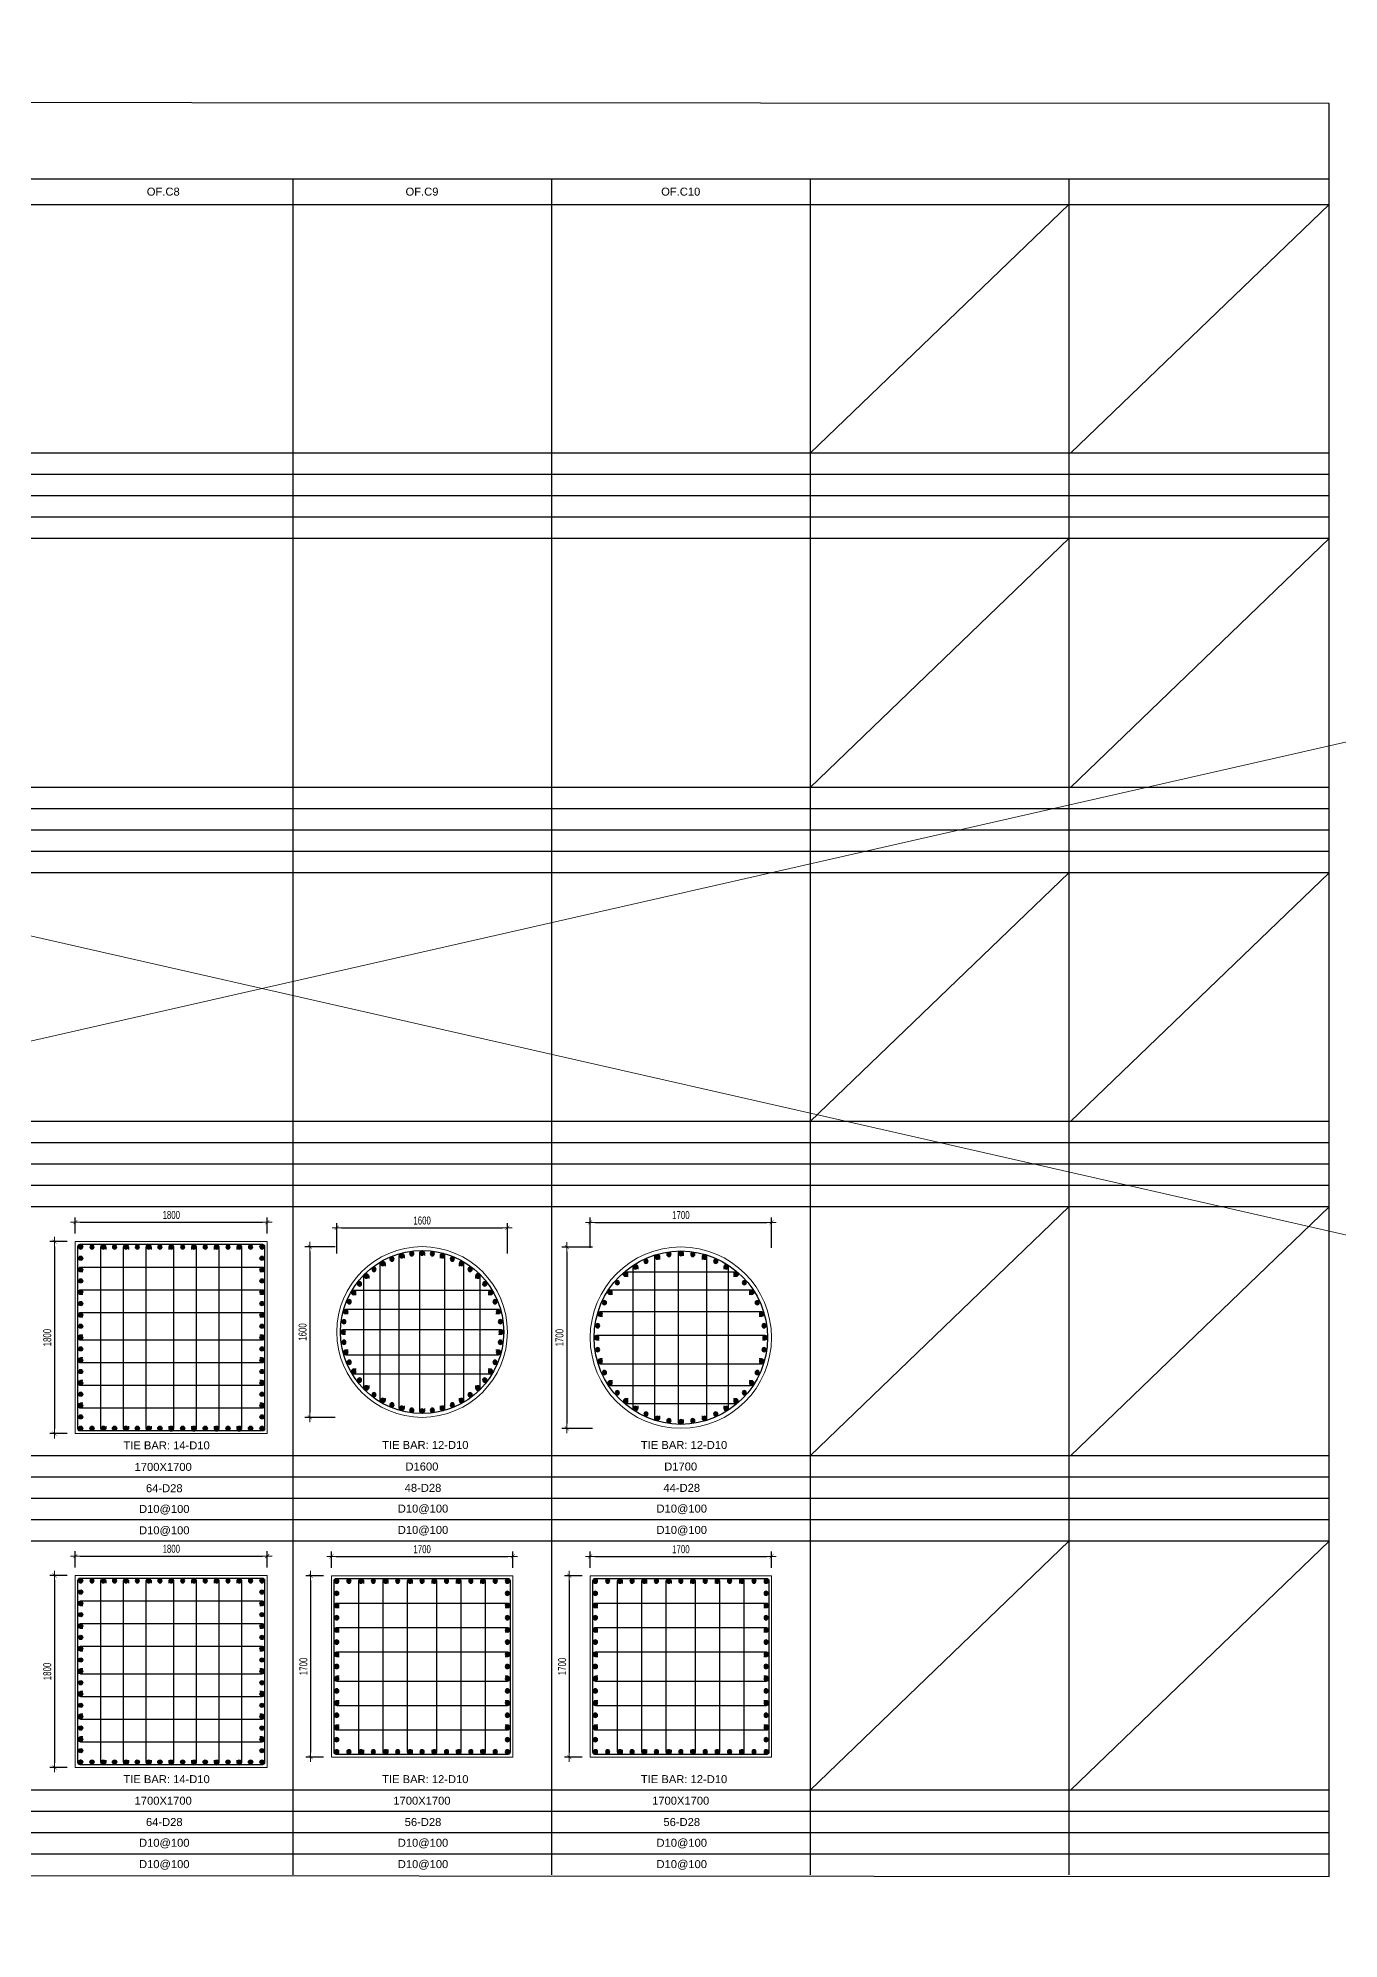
# Model space of a CAD drawing. Header units: millimetres. Extents: x 49323 to 380960, y -6102 to 181761.
# Drawn here: x 339694 to 351893, y 49083 to 66903 of the extents above; entities that cross this region are included whole.
import ezdxf
from ezdxf.enums import TextEntityAlignment as Align

# ---------------------------------------------------------------- set-up
doc = ezdxf.new("R2010")
doc.units = ezdxf.units.MM
doc.linetypes.add('CENTER2', pattern=[1.125, 0.75, -0.125, 0.125, -0.125])
doc.layers.get('Defpoints').update_dxf_attribs({"color": 151, "lineweight": 9})
for name, color, linetype in [('2', 2, 'Continuous'), ('A-ANNO-LEAD', 4, 'Continuous'), ('CEN', 1, 'CENTER2'), ('STL', 3, 'Continuous'), ('TIT1', 3, 'Continuous')]:
    doc.layers.add(name, color=color, linetype=linetype)
doc.layers.add('NDC_S_CONTINUOUS', color=3, linetype='Continuous', lineweight=20)
doc.layers.add('NDC_S_DIM', color=1, linetype='Continuous', lineweight=15)
doc.styles.add('NDC_ARIAL', font='arial.ttf', dxfattribs={"width": 0.85})
doc.styles.add('NDC_DIM', font='', dxfattribs={"width": 0.75})
doc.styles.get('NDC_DIM').set_extended_font_data('Dotum')
doc.dimstyles.new('NDC_dim_30', dxfattribs={"dimscale": 30, "dimtxt": 2.5, "dimasz": 1.5, "dimexe": 1.5, "dimexo": 2.5, "dimgap": 1, "dimtad": 1, "dimdec": 0, "dimzin": 0, "dimdsep": 46, "dimtxsty": 'NDC_DIM', "dimblk": 'DIMMARK', "dimcen": 0.09, "dimdle": 1.2, "dimclrd": 1, "dimclre": 1, "dimclrt": 3, "dimadec": 0, "dimazin": 0, "dimtfac": 1, "dimtdec": 0, "dimtix": 1, "dimtofl": 0, "dimtmove": 0, "dimatfit": 3, "dimfxl": 8, "dimfxlon": 1, "dimtolj": 1, "dimtzin": 0, "dimarcsym": 0})

# ---------------------------------------------------------------- blocks, each defined once
blk = doc.blocks.new('DIMMARK')
at = {"layer": 'NDC_S_DIM', "color": 1}
blk.add_line((-1.5, 0), (1, 0), dxfattribs=at)
at = {"layer": 'NDC_S_DIM', "color": 2, "const_width": 0.1}
blk.add_lwpolyline([(-0.42, -0.42), (0.42, 0.42)], dxfattribs=at)
blk = doc.blocks.new('*D1659')
at = {"layer": 'Defpoints', "color": 0, "ltscale": 40, "transparency": 16777216}
for p in [(341844, 52673), (340044, 52491), (341844, 52491)]:
    blk.add_point(p, dxfattribs=at)
at = {"layer": 'NDC_S_DIM', "color": 1, "lineweight": -2, "ltscale": 40, "transparency": 16777216}
for p, q in [((340044, 52566), (340044, 52718)), ((340089, 52673), (341799, 52673)), ((341844, 52566), (341844, 52718))]:
    blk.add_line(p, q, dxfattribs=at)
at = {"layer": 'NDC_S_DIM', "color": 1, "lineweight": -2, "ltscale": 40, "transparency": 16777216, "xscale": 45, "yscale": 45, "zscale": 45, "rotation": 180}
blk.add_blockref('DIMMARK', (340044, 52673), dxfattribs=at)
at = {"layer": 'NDC_S_DIM', "color": 1, "lineweight": -2, "ltscale": 40, "transparency": 16777216, "xscale": 45, "yscale": 45, "zscale": 45}
blk.add_blockref('DIMMARK', (341844, 52673), dxfattribs=at)
at = {"layer": 'NDC_S_DIM', "color": 3, "ltscale": 40, "transparency": 16777216, "insert": (340944, 52741), "char_height": 75, "attachment_point": 5, "style": 'NDC_DIM'}
blk.add_mtext('\\A1;1800', dxfattribs=at)
blk = doc.blocks.new('*D1660')
at = {"layer": 'Defpoints', "color": 0, "ltscale": 40, "transparency": 16777216}
for p in [(340044, 52491), (339849, 50691), (340044, 50691)]:
    blk.add_point(p, dxfattribs=at)
at = {"layer": 'NDC_S_DIM', "color": 1, "lineweight": -2, "ltscale": 40, "transparency": 16777216}
for p, q in [((339969, 52491), (339804, 52491)), ((339849, 52446), (339849, 50736)), ((339969, 50691), (339804, 50691))]:
    blk.add_line(p, q, dxfattribs=at)
at = {"layer": 'NDC_S_DIM', "color": 1, "lineweight": -2, "ltscale": 40, "transparency": 16777216, "xscale": 45, "yscale": 45, "zscale": 45}
for p, rotation in [((339849, 52491), 90), ((339849, 50691), 270)]:
    blk.add_blockref('DIMMARK', p, dxfattribs=dict(at, rotation=rotation))
at = {"layer": 'NDC_S_DIM', "color": 3, "ltscale": 40, "transparency": 16777216, "insert": (339781, 51591), "char_height": 75, "attachment_point": 5, "rotation": 90, "style": 'NDC_DIM'}
blk.add_mtext('\\A1;1800', dxfattribs=at)
blk = doc.blocks.new('8')
at = {"layer": '2'}
blk.add_hatch(color=256, dxfattribs=at).paths.add_polyline_path([(20, 0, 0.386127), (2, 20), (-2, 20, 0.386127), (-20, 0, 1)])
blk.add_circle((0, 0), 20, dxfattribs=at)
blk = doc.blocks.new('5')
at = {"layer": 'CEN', "rotation": 180}
blk.add_blockref('8', (0, 0), dxfattribs=at)
blk = doc.blocks.new('*U1593')
at = {"layer": 'STL', "xscale": -1, "rotation": 270}
blk.add_blockref('5', (0, 0), dxfattribs=at)
blk = doc.blocks.new('*U1594')
at = {"layer": 'NDC_S_DIM', "color": 0, "linetype": 'ByBlock', "lineweight": -2, "transparency": 16777216}
for p in [(308694, 70752), (308801, 70752), (308907, 70752), (309013, 70752), (309119, 70752), (309226, 70752), (309332, 70752), (309438, 70752), (309544, 70752), (309651, 70752), (309757, 70752), (309863, 70752), (309970, 70752), (310076, 70752), (310182, 70752), (310288, 70752), (310395, 70752)]:
    blk.add_blockref('*U1593', p, dxfattribs=at)
blk = doc.blocks.new('*U1595')
at = {"layer": 'STL', "xscale": -1, "rotation": 270}
blk.add_blockref('5', (0, 0), dxfattribs=at)
blk = doc.blocks.new('*U1596')
at = {"layer": 'NDC_S_DIM', "color": 0, "linetype": 'ByBlock', "lineweight": -2, "transparency": 16777216}
for p in [(308694, 70752), (308801, 70752), (308907, 70752), (309013, 70752), (309119, 70752), (309226, 70752), (309332, 70752), (309438, 70752), (309544, 70752), (309651, 70752), (309757, 70752), (309863, 70752), (309970, 70752), (310076, 70752), (310182, 70752), (310288, 70752), (310395, 70752)]:
    blk.add_blockref('*U1595', p, dxfattribs=at)
blk = doc.blocks.new('*U1597')
at = {"layer": 'STL', "xscale": -1, "rotation": 270}
blk.add_blockref('5', (0, 0), dxfattribs=at)
blk = doc.blocks.new('*U1598')
at = {"layer": 'NDC_S_DIM', "color": 0, "linetype": 'ByBlock', "lineweight": -2, "transparency": 16777216}
for p in [(308694, 70752), (308801, 70752), (308907, 70752), (309013, 70752), (309119, 70752), (309226, 70752), (309332, 70752), (309438, 70752), (309544, 70752), (309651, 70752), (309757, 70752), (309863, 70752), (309970, 70752), (310076, 70752), (310182, 70752), (310288, 70752), (310395, 70752)]:
    blk.add_blockref('*U1597', p, dxfattribs=at)
blk = doc.blocks.new('*U1591')
at = {"layer": 'STL', "xscale": -1, "rotation": 270}
blk.add_blockref('5', (0, 0), dxfattribs=at)
blk = doc.blocks.new('*U1592')
at = {"layer": 'NDC_S_DIM', "color": 0, "linetype": 'ByBlock', "lineweight": -2, "transparency": 16777216}
for p in [(308694, 70752), (308801, 70752), (308907, 70752), (309013, 70752), (309119, 70752), (309226, 70752), (309332, 70752), (309438, 70752), (309544, 70752), (309651, 70752), (309757, 70752), (309863, 70752), (309970, 70752), (310076, 70752), (310182, 70752), (310288, 70752), (310395, 70752)]:
    blk.add_blockref('*U1591', p, dxfattribs=at)
blk = doc.blocks.new('*D1661')
at = {"layer": 'Defpoints', "color": 0, "ltscale": 40, "transparency": 16777216}
for p in [(341844, 55802), (340044, 55621), (341844, 55621)]:
    blk.add_point(p, dxfattribs=at)
at = {"layer": 'NDC_S_DIM', "color": 1, "lineweight": -2, "ltscale": 40, "transparency": 16777216}
for p, q in [((340044, 55696), (340044, 55847)), ((340089, 55802), (341799, 55802)), ((341844, 55696), (341844, 55847))]:
    blk.add_line(p, q, dxfattribs=at)
at = {"layer": 'NDC_S_DIM', "color": 1, "lineweight": -2, "ltscale": 40, "transparency": 16777216, "xscale": 45, "yscale": 45, "zscale": 45, "rotation": 180}
blk.add_blockref('DIMMARK', (340044, 55802), dxfattribs=at)
at = {"layer": 'NDC_S_DIM', "color": 1, "lineweight": -2, "ltscale": 40, "transparency": 16777216, "xscale": 45, "yscale": 45, "zscale": 45}
blk.add_blockref('DIMMARK', (341844, 55802), dxfattribs=at)
at = {"layer": 'NDC_S_DIM', "color": 3, "ltscale": 40, "transparency": 16777216, "insert": (340944, 55870), "char_height": 75, "attachment_point": 5, "style": 'NDC_DIM'}
blk.add_mtext('\\A1;1800', dxfattribs=at)
blk = doc.blocks.new('*D1662')
at = {"layer": 'Defpoints', "color": 0, "ltscale": 40, "transparency": 16777216}
for p in [(340044, 55621), (339849, 53821), (340044, 53821)]:
    blk.add_point(p, dxfattribs=at)
at = {"layer": 'NDC_S_DIM', "color": 1, "lineweight": -2, "ltscale": 40, "transparency": 16777216}
for p, q in [((339969, 55621), (339804, 55621)), ((339849, 55576), (339849, 53866)), ((339969, 53821), (339804, 53821))]:
    blk.add_line(p, q, dxfattribs=at)
at = {"layer": 'NDC_S_DIM', "color": 1, "lineweight": -2, "ltscale": 40, "transparency": 16777216, "xscale": 45, "yscale": 45, "zscale": 45}
for p, rotation in [((339849, 55621), 90), ((339849, 53821), 270)]:
    blk.add_blockref('DIMMARK', p, dxfattribs=dict(at, rotation=rotation))
at = {"layer": 'NDC_S_DIM', "color": 3, "ltscale": 40, "transparency": 16777216, "insert": (339781, 54721), "char_height": 75, "attachment_point": 5, "rotation": 90, "style": 'NDC_DIM'}
blk.add_mtext('\\A1;1800', dxfattribs=at)
blk = doc.blocks.new('*U1581')
at = {"layer": 'STL', "xscale": -1, "rotation": 270}
blk.add_blockref('5', (0, 0), dxfattribs=at)
blk = doc.blocks.new('*U1582')
at = {"layer": 'NDC_S_DIM', "color": 0, "linetype": 'ByBlock', "lineweight": -2, "transparency": 16777216}
for p in [(308694, 70752), (308801, 70752), (308907, 70752), (309013, 70752), (309119, 70752), (309226, 70752), (309332, 70752), (309438, 70752), (309544, 70752), (309651, 70752), (309757, 70752), (309863, 70752), (309970, 70752), (310076, 70752), (310182, 70752), (310288, 70752), (310395, 70752)]:
    blk.add_blockref('*U1581', p, dxfattribs=at)
blk = doc.blocks.new('*U1583')
at = {"layer": 'STL', "xscale": -1, "rotation": 270}
blk.add_blockref('5', (0, 0), dxfattribs=at)
blk = doc.blocks.new('*U1584')
at = {"layer": 'NDC_S_DIM', "color": 0, "linetype": 'ByBlock', "lineweight": -2, "transparency": 16777216}
for p in [(308694, 70752), (308801, 70752), (308907, 70752), (309013, 70752), (309119, 70752), (309226, 70752), (309332, 70752), (309438, 70752), (309544, 70752), (309651, 70752), (309757, 70752), (309863, 70752), (309970, 70752), (310076, 70752), (310182, 70752), (310288, 70752), (310395, 70752)]:
    blk.add_blockref('*U1583', p, dxfattribs=at)
blk = doc.blocks.new('*U1587')
at = {"layer": 'STL', "xscale": -1, "rotation": 270}
blk.add_blockref('5', (0, 0), dxfattribs=at)
blk = doc.blocks.new('*U1588')
at = {"layer": 'NDC_S_DIM', "color": 0, "linetype": 'ByBlock', "lineweight": -2, "transparency": 16777216}
for p in [(308694, 70752), (308801, 70752), (308907, 70752), (309013, 70752), (309119, 70752), (309226, 70752), (309332, 70752), (309438, 70752), (309544, 70752), (309651, 70752), (309757, 70752), (309863, 70752), (309970, 70752), (310076, 70752), (310182, 70752), (310288, 70752), (310395, 70752)]:
    blk.add_blockref('*U1587', p, dxfattribs=at)
blk = doc.blocks.new('*U1579')
at = {"layer": 'STL', "xscale": -1, "rotation": 270}
blk.add_blockref('5', (0, 0), dxfattribs=at)
blk = doc.blocks.new('*U1580')
at = {"layer": 'NDC_S_DIM', "color": 0, "linetype": 'ByBlock', "lineweight": -2, "transparency": 16777216}
for p in [(308694, 70752), (308801, 70752), (308907, 70752), (309013, 70752), (309119, 70752), (309226, 70752), (309332, 70752), (309438, 70752), (309544, 70752), (309651, 70752), (309757, 70752), (309863, 70752), (309970, 70752), (310076, 70752), (310182, 70752), (310288, 70752), (310395, 70752)]:
    blk.add_blockref('*U1579', p, dxfattribs=at)
blk = doc.blocks.new('*U1589')
at = {"layer": 'STL', "xscale": -1, "rotation": 270}
blk.add_blockref('5', (0, 0), dxfattribs=at)
blk = doc.blocks.new('*U1590')
at = {"layer": 'NDC_S_DIM', "color": 0, "linetype": 'ByBlock', "lineweight": -2, "transparency": 16777216}
for p in [(299693, 70168), (299807, 70168), (299921, 70168), (300036, 70168), (300150, 70168), (300264, 70168), (300379, 70168), (300493, 70168), (300607, 70168), (300722, 70168), (300836, 70168), (300950, 70168), (301065, 70168), (301179, 70168), (301293, 70168)]:
    blk.add_blockref('*U1589', p, dxfattribs=at)
blk = doc.blocks.new('*U1599')
at = {"layer": 'STL', "xscale": -1, "rotation": 270}
blk.add_blockref('5', (0, 0), dxfattribs=at)
blk = doc.blocks.new('*U1600')
at = {"layer": 'NDC_S_DIM', "color": 0, "linetype": 'ByBlock', "lineweight": -2, "transparency": 16777216}
for p in [(299693, 70168), (299807, 70168), (299921, 70168), (300036, 70168), (300150, 70168), (300264, 70168), (300379, 70168), (300493, 70168), (300607, 70168), (300722, 70168), (300836, 70168), (300950, 70168), (301065, 70168), (301179, 70168), (301293, 70168)]:
    blk.add_blockref('*U1599', p, dxfattribs=at)
blk = doc.blocks.new('*U1601')
at = {"layer": 'STL', "xscale": -1, "rotation": 270}
blk.add_blockref('5', (0, 0), dxfattribs=at)
blk = doc.blocks.new('*U1602')
at = {"layer": 'NDC_S_DIM', "color": 0, "linetype": 'ByBlock', "lineweight": -2, "transparency": 16777216}
for p in [(299693, 70168), (299807, 70168), (299921, 70168), (300036, 70168), (300150, 70168), (300264, 70168), (300379, 70168), (300493, 70168), (300607, 70168), (300722, 70168), (300836, 70168), (300950, 70168), (301065, 70168), (301179, 70168), (301293, 70168)]:
    blk.add_blockref('*U1601', p, dxfattribs=at)
blk = doc.blocks.new('*U1603')
at = {"layer": 'STL', "xscale": -1, "rotation": 270}
blk.add_blockref('5', (0, 0), dxfattribs=at)
blk = doc.blocks.new('*U1604')
at = {"layer": 'NDC_S_DIM', "color": 0, "linetype": 'ByBlock', "lineweight": -2, "transparency": 16777216}
for p in [(299693, 70168), (299807, 70168), (299921, 70168), (300036, 70168), (300150, 70168), (300264, 70168), (300379, 70168), (300493, 70168), (300607, 70168), (300722, 70168), (300836, 70168), (300950, 70168), (301065, 70168), (301179, 70168), (301293, 70168)]:
    blk.add_blockref('*U1603', p, dxfattribs=at)
blk = doc.blocks.new('*D1665')
at = {"layer": 'Defpoints', "color": 0, "ltscale": 40, "transparency": 16777216}
for p in [(344146, 52670), (342446, 52488), (344146, 52488)]:
    blk.add_point(p, dxfattribs=at)
at = {"layer": 'NDC_S_DIM', "color": 1, "lineweight": -2, "ltscale": 40, "transparency": 16777216}
for p, q in [((342446, 52563), (342446, 52715)), ((342491, 52670), (344101, 52670)), ((344146, 52563), (344146, 52715))]:
    blk.add_line(p, q, dxfattribs=at)
at = {"layer": 'NDC_S_DIM', "color": 1, "lineweight": -2, "ltscale": 40, "transparency": 16777216, "xscale": 45, "yscale": 45, "zscale": 45, "rotation": 180}
blk.add_blockref('DIMMARK', (342446, 52670), dxfattribs=at)
at = {"layer": 'NDC_S_DIM', "color": 1, "lineweight": -2, "ltscale": 40, "transparency": 16777216, "xscale": 45, "yscale": 45, "zscale": 45}
blk.add_blockref('DIMMARK', (344146, 52670), dxfattribs=at)
at = {"layer": 'NDC_S_DIM', "color": 3, "ltscale": 40, "transparency": 16777216, "insert": (343296, 52737), "char_height": 75, "attachment_point": 5, "style": 'NDC_DIM'}
blk.add_mtext('\\A1;1700', dxfattribs=at)
blk = doc.blocks.new('*D1666')
at = {"layer": 'Defpoints', "color": 0, "ltscale": 40, "transparency": 16777216}
for p in [(342446, 52488), (342250, 50788), (342446, 50788)]:
    blk.add_point(p, dxfattribs=at)
at = {"layer": 'NDC_S_DIM', "color": 1, "lineweight": -2, "ltscale": 40, "transparency": 16777216}
for p, q in [((342371, 52488), (342205, 52488)), ((342250, 52443), (342250, 50833)), ((342371, 50788), (342205, 50788))]:
    blk.add_line(p, q, dxfattribs=at)
at = {"layer": 'NDC_S_DIM', "color": 1, "lineweight": -2, "ltscale": 40, "transparency": 16777216, "xscale": 45, "yscale": 45, "zscale": 45}
for p, rotation in [((342250, 52488), 90), ((342250, 50788), 270)]:
    blk.add_blockref('DIMMARK', p, dxfattribs=dict(at, rotation=rotation))
at = {"layer": 'NDC_S_DIM', "color": 3, "ltscale": 40, "transparency": 16777216, "insert": (342183, 51638), "char_height": 75, "attachment_point": 5, "rotation": 90, "style": 'NDC_DIM'}
blk.add_mtext('\\A1;1700', dxfattribs=at)
blk = doc.blocks.new('*U1585')
at = {"layer": 'STL', "xscale": -1}
blk.add_blockref('5', (0, 0), dxfattribs=at)
blk = doc.blocks.new('*U1586')
at = {"layer": 'NDC_S_DIM', "color": 0, "linetype": 'ByBlock', "lineweight": -2, "transparency": 16777216}
blk.add_blockref('*U1585', (296140, 68588), dxfattribs=at)
for p, rotation in [((295689, 68435), 37.50000000000001), ((295770, 68489), 29.99999999999999), ((295857, 68532), 22.49999999999999), ((295948, 68563), 15), ((296043, 68582), 7.500000000000014), ((296236, 68582), 352.5), ((296331, 68563), 344.9999999999999), ((296423, 68532), 337.4999999999999), ((296510, 68489), 329.9999999999999), ((296590, 68435), 322.5), ((295553, 68299), 52.49999999999999), ((295617, 68372), 45.00000000000001), ((296663, 68372), 315), ((296727, 68299), 307.5), ((295456, 68132), 67.5), ((295499, 68218), 59.99999999999999), ((296781, 68218), 300.0000000000001), ((296823, 68132), 292.4999999999999), ((295406, 67945), 82.50000000000001), ((295425, 68040), 75.00000000000001), ((296855, 68040), 285), ((296873, 67945), 277.5), ((295400, 67848), 90), ((295406, 67752), 97.5), ((296873, 67752), 262.5), ((296880, 67848), 270), ((295425, 67657), 105), ((295456, 67565), 112.5), ((296823, 67565), 247.5), ((296855, 67657), 255), ((295499, 67478), 120), ((295553, 67398), 127.5), ((296727, 67398), 232.5), ((296781, 67478), 240), ((295617, 67325), 135), ((295689, 67261), 142.5), ((295770, 67207), 150), ((295857, 67165), 157.5), ((296423, 67165), 202.5000000000001), ((296510, 67207), 210), ((296590, 67261), 217.5), ((296663, 67325), 225.0000000000001), ((295948, 67134), 165), ((296043, 67115), 172.5), ((296140, 67108), 180), ((296236, 67115), 187.5), ((296331, 67134), 195)]:
    blk.add_blockref('*U1585', p, dxfattribs=dict(at, rotation=rotation))
blk = doc.blocks.new('*D1663')
at = {"layer": 'Defpoints', "color": 0, "ltscale": 40, "transparency": 16777216}
for p in [(344096, 55750), (342496, 54773), (344096, 54773)]:
    blk.add_point(p, dxfattribs=at)
at = {"layer": 'NDC_S_DIM', "color": 1, "lineweight": -2, "ltscale": 40, "transparency": 16777216}
for p, q in [((342496, 55510), (342496, 55795)), ((344096, 55510), (344096, 55795)), ((342541, 55750), (344051, 55750))]:
    blk.add_line(p, q, dxfattribs=at)
at = {"layer": 'NDC_S_DIM', "color": 1, "lineweight": -2, "ltscale": 40, "transparency": 16777216, "xscale": 45, "yscale": 45, "zscale": 45, "rotation": 180}
blk.add_blockref('DIMMARK', (342496, 55750), dxfattribs=at)
at = {"layer": 'NDC_S_DIM', "color": 1, "lineweight": -2, "ltscale": 40, "transparency": 16777216, "xscale": 45, "yscale": 45, "zscale": 45}
blk.add_blockref('DIMMARK', (344096, 55750), dxfattribs=at)
at = {"layer": 'NDC_S_DIM', "color": 3, "ltscale": 40, "transparency": 16777216, "insert": (343296, 55818), "char_height": 75, "attachment_point": 5, "style": 'NDC_DIM'}
blk.add_mtext('\\A1;1600', dxfattribs=at)
blk = doc.blocks.new('*D1664')
at = {"layer": 'Defpoints', "color": 0, "ltscale": 40, "transparency": 16777216}
for p in [(343296, 55573), (342242, 53973), (343296, 53973)]:
    blk.add_point(p, dxfattribs=at)
at = {"layer": 'NDC_S_DIM', "color": 1, "lineweight": -2, "ltscale": 40, "transparency": 16777216}
for p, q in [((342482, 55573), (342197, 55573)), ((342242, 55528), (342242, 54018)), ((342482, 53973), (342197, 53973))]:
    blk.add_line(p, q, dxfattribs=at)
at = {"layer": 'NDC_S_DIM', "color": 1, "lineweight": -2, "ltscale": 40, "transparency": 16777216, "xscale": 45, "yscale": 45, "zscale": 45}
for p, rotation in [((342242, 55573), 90), ((342242, 53973), 270)]:
    blk.add_blockref('DIMMARK', p, dxfattribs=dict(at, rotation=rotation))
at = {"layer": 'NDC_S_DIM', "color": 3, "ltscale": 40, "transparency": 16777216, "insert": (342175, 54773), "char_height": 75, "attachment_point": 5, "rotation": 90, "style": 'NDC_DIM'}
blk.add_mtext('\\A1;1600', dxfattribs=at)
blk = doc.blocks.new('*U1611')
at = {"layer": 'STL', "xscale": -1, "rotation": 270}
blk.add_blockref('5', (0, 0), dxfattribs=at)
blk = doc.blocks.new('*U1612')
at = {"layer": 'NDC_S_DIM', "color": 0, "linetype": 'ByBlock', "lineweight": -2, "transparency": 16777216}
for p in [(299693, 70168), (299807, 70168), (299921, 70168), (300036, 70168), (300150, 70168), (300264, 70168), (300379, 70168), (300493, 70168), (300607, 70168), (300722, 70168), (300836, 70168), (300950, 70168), (301065, 70168), (301179, 70168), (301293, 70168)]:
    blk.add_blockref('*U1611', p, dxfattribs=at)
blk = doc.blocks.new('*U1605')
at = {"layer": 'STL', "xscale": -1, "rotation": 270}
blk.add_blockref('5', (0, 0), dxfattribs=at)
blk = doc.blocks.new('*U1606')
at = {"layer": 'NDC_S_DIM', "color": 0, "linetype": 'ByBlock', "lineweight": -2, "transparency": 16777216}
for p in [(299693, 70168), (299807, 70168), (299921, 70168), (300036, 70168), (300150, 70168), (300264, 70168), (300379, 70168), (300493, 70168), (300607, 70168), (300722, 70168), (300836, 70168), (300950, 70168), (301065, 70168), (301179, 70168), (301293, 70168)]:
    blk.add_blockref('*U1605', p, dxfattribs=at)
blk = doc.blocks.new('*U1607')
at = {"layer": 'STL', "xscale": -1, "rotation": 270}
blk.add_blockref('5', (0, 0), dxfattribs=at)
blk = doc.blocks.new('*U1608')
at = {"layer": 'NDC_S_DIM', "color": 0, "linetype": 'ByBlock', "lineweight": -2, "transparency": 16777216}
for p in [(299693, 70168), (299807, 70168), (299921, 70168), (300036, 70168), (300150, 70168), (300264, 70168), (300379, 70168), (300493, 70168), (300607, 70168), (300722, 70168), (300836, 70168), (300950, 70168), (301065, 70168), (301179, 70168), (301293, 70168)]:
    blk.add_blockref('*U1607', p, dxfattribs=at)
blk = doc.blocks.new('*U1609')
at = {"layer": 'STL', "xscale": -1, "rotation": 270}
blk.add_blockref('5', (0, 0), dxfattribs=at)
blk = doc.blocks.new('*U1610')
at = {"layer": 'NDC_S_DIM', "color": 0, "linetype": 'ByBlock', "lineweight": -2, "transparency": 16777216}
for p in [(299693, 70168), (299807, 70168), (299921, 70168), (300036, 70168), (300150, 70168), (300264, 70168), (300379, 70168), (300493, 70168), (300607, 70168), (300722, 70168), (300836, 70168), (300950, 70168), (301065, 70168), (301179, 70168), (301293, 70168)]:
    blk.add_blockref('*U1609', p, dxfattribs=at)
blk = doc.blocks.new('*D1667')
at = {"layer": 'Defpoints', "color": 0, "ltscale": 40, "transparency": 16777216}
for p in [(346572, 52670), (344872, 52488), (346572, 52488)]:
    blk.add_point(p, dxfattribs=at)
at = {"layer": 'NDC_S_DIM', "color": 1, "lineweight": -2, "ltscale": 40, "transparency": 16777216}
for p, q in [((344872, 52563), (344872, 52715)), ((344917, 52670), (346527, 52670)), ((346572, 52563), (346572, 52715))]:
    blk.add_line(p, q, dxfattribs=at)
at = {"layer": 'NDC_S_DIM', "color": 1, "lineweight": -2, "ltscale": 40, "transparency": 16777216, "xscale": 45, "yscale": 45, "zscale": 45, "rotation": 180}
blk.add_blockref('DIMMARK', (344872, 52670), dxfattribs=at)
at = {"layer": 'NDC_S_DIM', "color": 1, "lineweight": -2, "ltscale": 40, "transparency": 16777216, "xscale": 45, "yscale": 45, "zscale": 45}
blk.add_blockref('DIMMARK', (346572, 52670), dxfattribs=at)
at = {"layer": 'NDC_S_DIM', "color": 3, "ltscale": 40, "transparency": 16777216, "insert": (345722, 52737), "char_height": 75, "attachment_point": 5, "style": 'NDC_DIM'}
blk.add_mtext('\\A1;1700', dxfattribs=at)
blk = doc.blocks.new('*D1668')
at = {"layer": 'Defpoints', "color": 0, "ltscale": 40, "transparency": 16777216}
for p in [(344872, 52488), (344676, 50788), (344872, 50788)]:
    blk.add_point(p, dxfattribs=at)
at = {"layer": 'NDC_S_DIM', "color": 1, "lineweight": -2, "ltscale": 40, "transparency": 16777216}
for p, q in [((344797, 52488), (344631, 52488)), ((344676, 52443), (344676, 50833)), ((344797, 50788), (344631, 50788))]:
    blk.add_line(p, q, dxfattribs=at)
at = {"layer": 'NDC_S_DIM', "color": 1, "lineweight": -2, "ltscale": 40, "transparency": 16777216, "xscale": 45, "yscale": 45, "zscale": 45}
for p, rotation in [((344676, 52488), 90), ((344676, 50788), 270)]:
    blk.add_blockref('DIMMARK', p, dxfattribs=dict(at, rotation=rotation))
at = {"layer": 'NDC_S_DIM', "color": 3, "ltscale": 40, "transparency": 16777216, "insert": (344609, 51638), "char_height": 75, "attachment_point": 5, "rotation": 90, "style": 'NDC_DIM'}
blk.add_mtext('\\A1;1700', dxfattribs=at)
blk = doc.blocks.new('*U1613')
at = {"layer": 'STL', "xscale": -1}
blk.add_blockref('5', (0, 0), dxfattribs=at)
blk = doc.blocks.new('*U1614')
at = {"layer": 'NDC_S_DIM', "color": 0, "linetype": 'ByBlock', "lineweight": -2, "transparency": 16777216}
for p, rotation in [((295918, 68604), 16.36363636363635), ((296028, 68628), 8.181818181818157), ((296252, 68628), 351.8181818181818), ((296362, 68604), 343.6363636363637), ((295624, 68444), 40.90909090909091), ((295714, 68511), 32.72727272727273), ((295813, 68565), 24.54545454545454), ((296467, 68565), 335.4545454545455), ((296566, 68511), 327.2727272727273), ((296656, 68444), 319.0909090909091), ((295477, 68274), 57.27272727272729), ((295544, 68364), 49.09090909090909), ((296735, 68364), 310.9090909090909), ((296803, 68274), 302.7272727272727), ((295384, 68070), 73.63636363636364), ((295423, 68176), 65.45454545454547), ((296856, 68176), 294.5454545454546), ((296896, 68070), 286.3636363636364), ((295360, 67960), 81.81818181818183), ((296920, 67960), 278.1818181818182), ((295352, 67848), 90), ((295360, 67736), 98.18181818181817), ((296920, 67736), 261.8181818181818), ((296928, 67848), 270), ((295384, 67626), 106.3636363636363), ((295423, 67521), 114.5454545454546), ((296856, 67521), 245.4545454545455), ((296896, 67626), 253.6363636363637), ((295477, 67422), 122.7272727272727), ((295544, 67332), 130.9090909090909), ((296735, 67332), 229.0909090909092), ((296803, 67422), 237.2727272727273), ((295624, 67253), 139.0909090909091), ((295714, 67186), 147.2727272727273), ((296566, 67186), 212.7272727272727), ((296656, 67253), 220.9090909090909), ((295813, 67132), 155.4545454545455), ((295918, 67092), 163.6363636363637), ((296028, 67069), 171.8181818181818), ((296140, 67061), 180), ((296252, 67069), 188.1818181818181), ((296362, 67092), 196.3636363636363), ((296467, 67132), 204.5454545454546)]:
    blk.add_blockref('*U1613', p, dxfattribs=dict(at, rotation=rotation))
blk.add_blockref('*U1613', (296140, 68636), dxfattribs=at)
blk = doc.blocks.new('*D1669')
at = {"layer": 'Defpoints', "color": 0, "ltscale": 40, "transparency": 16777216}
for p in [(346572, 55801), (344872, 54720), (346572, 54720)]:
    blk.add_point(p, dxfattribs=at)
at = {"layer": 'NDC_S_DIM', "color": 1, "lineweight": -2, "ltscale": 40, "transparency": 16777216}
for p, q in [((344872, 55561), (344872, 55846)), ((344917, 55801), (346527, 55801)), ((346572, 55561), (346572, 55846))]:
    blk.add_line(p, q, dxfattribs=at)
at = {"layer": 'NDC_S_DIM', "color": 1, "lineweight": -2, "ltscale": 40, "transparency": 16777216, "xscale": 45, "yscale": 45, "zscale": 45, "rotation": 180}
blk.add_blockref('DIMMARK', (344872, 55801), dxfattribs=at)
at = {"layer": 'NDC_S_DIM', "color": 1, "lineweight": -2, "ltscale": 40, "transparency": 16777216, "xscale": 45, "yscale": 45, "zscale": 45}
blk.add_blockref('DIMMARK', (346572, 55801), dxfattribs=at)
at = {"layer": 'NDC_S_DIM', "color": 3, "ltscale": 40, "transparency": 16777216, "insert": (345722, 55869), "char_height": 75, "attachment_point": 5, "style": 'NDC_DIM'}
blk.add_mtext('\\A1;1700', dxfattribs=at)
blk = doc.blocks.new('*D1670')
at = {"layer": 'Defpoints', "color": 0, "ltscale": 40, "transparency": 16777216}
for p in [(345722, 55570), (344652, 53870), (345722, 53870)]:
    blk.add_point(p, dxfattribs=at)
at = {"layer": 'NDC_S_DIM', "color": 1, "lineweight": -2, "ltscale": 40, "transparency": 16777216}
for p, q in [((344892, 55570), (344607, 55570)), ((344652, 55525), (344652, 53915)), ((344892, 53870), (344607, 53870))]:
    blk.add_line(p, q, dxfattribs=at)
at = {"layer": 'NDC_S_DIM', "color": 1, "lineweight": -2, "ltscale": 40, "transparency": 16777216, "xscale": 45, "yscale": 45, "zscale": 45}
for p, rotation in [((344652, 55570), 90), ((344652, 53870), 270)]:
    blk.add_blockref('DIMMARK', p, dxfattribs=dict(at, rotation=rotation))
at = {"layer": 'NDC_S_DIM', "color": 3, "ltscale": 40, "transparency": 16777216, "insert": (344584, 54720), "char_height": 75, "attachment_point": 5, "rotation": 90, "style": 'NDC_DIM'}
blk.add_mtext('\\A1;1700', dxfattribs=at)

msp = doc.modelspace()

# ---------------------------------------------------------------- linework, layer by layer
at = {"layer": '2', "lineweight": -2, "ltscale": 1000}
for points in [[(341819, 55575.6), (341819, 53865.6, -0.4142136), (341799, 53845.6), (340089, 53845.6, -0.4142136), (340069, 53865.6), (340069, 55575.6, -0.4142136), (340089, 55595.6), (341799, 55595.6, -0.4142136)], [(341819, 52446.5), (341819, 50736.5, -0.4142136), (341799, 50716.5), (340089, 50716.5, -0.4142136), (340069, 50736.5), (340069, 52446.5, -0.4142136), (340089, 52466.5), (341799, 52466.5, -0.4142136)], [(344120.7, 52443.3), (344120.7, 50833.3, -0.4142136), (344100.7, 50813.3), (342490.7, 50813.3, -0.4142136), (342470.7, 50833.3), (342470.7, 52443.3, -0.4142136), (342490.7, 52463.3), (344100.7, 52463.3, -0.4142136)], [(346546.8, 52443.3), (346546.8, 50833.3, -0.4142136), (346526.8, 50813.3), (344916.8, 50813.3, -0.4142136), (344896.8, 50833.3), (344896.8, 52443.3, -0.4142136), (344916.8, 52463.3), (346526.8, 52463.3, -0.4142136)]]:
    msp.add_lwpolyline(points, format="xyb", close=True, dxfattribs=at)
at = {"layer": '2'}
for points in [[(340328.8, 53890.3), (340328.8, 53868.1, -1), (340283.8, 53868.1), (340283.8, 55570.1, -1), (340328.8, 55570.1), (340328.8, 55548)], [(340541.4, 53890.3), (340541.4, 53868.1, -1), (340496.3, 53868.1), (340496.3, 55570.1, -1), (340541.4, 55570.1), (340541.4, 55548)], [(340753.9, 53890.3), (340753.9, 53868.1, -1), (340708.9, 53868.1), (340708.9, 55570.1, -1), (340753.9, 55570.1), (340753.9, 55548)], [(340921.5, 53890.3), (340921.5, 53868.1, 1), (340966.5, 53868.1), (340966.5, 55570.1, 1), (340921.5, 55570.1), (340921.5, 55548)], [(341134, 53890.3), (341134, 53868.1, 1), (341179, 53868.1), (341179, 55570.1, 1), (341134, 55570.1), (341134, 55548)], [(341346.6, 53890.3), (341346.6, 53868.1, 1), (341391.6, 53868.1), (341391.6, 55570.1, 1), (341346.6, 55570.1), (341346.6, 55548)], [(341559.1, 53890.3), (341559.1, 53868.1, 1), (341604.1, 53868.1), (341604.1, 55570.1, 1), (341559.1, 55570.1), (341559.1, 55548)], [(342948.2, 54154.6), (342948.2, 54132.4, -1), (342903.2, 54132.4), (342903.2, 55414.2, -1), (342948.2, 55414.2), (342948.2, 55392)], [(343126.7, 54080.7), (343126.7, 54058.5, -1), (343081.6, 54058.5), (343081.6, 55488.1, -1), (343126.7, 55488.1), (343126.7, 55466)], [(343318.2, 54055.4), (343318.2, 54033.3, -1), (343273.2, 54033.3), (343273.2, 55513.3, -1), (343318.2, 55513.3), (343318.2, 55491.2)], [(343464.7, 54080.7), (343464.7, 54058.5, 1), (343509.7, 54058.5), (343509.7, 55488.1, 1), (343464.7, 55488.1), (343464.7, 55466)], [(343643.2, 54154.6), (343643.2, 54132.4, 1), (343688.2, 54132.4), (343688.2, 55414.2, 1), (343643.2, 55414.2), (343643.2, 55392)], [(345522.3, 53986.6), (345522.3, 53964.4, -1), (345477.3, 53964.4), (345477.3, 55476.2, -1), (345522.3, 55476.2), (345522.3, 55454.1)], [(345744.3, 53954.6), (345744.3, 53932.5, -1), (345699.3, 53932.5), (345699.3, 55508.1, -1), (345744.3, 55508.1), (345744.3, 55486)], [(345921.2, 53986.6), (345921.2, 53964.4, 1), (345966.2, 53964.4), (345966.2, 55476.2, 1), (345921.2, 55476.2), (345921.2, 55454.1)], [(340115.9, 55336.5), (340093.7, 55336.5, -1), (340093.7, 55381.6), (341795.8, 55381.6, -1), (341795.8, 55336.5), (341773.6, 55336.5)], [(342794.9, 54272.2), (342794.9, 54250, -1), (342749.9, 54250), (342749.9, 55296.6, -1), (342794.9, 55296.6), (342794.9, 55274.4)], [(343796.4, 54272.2), (343796.4, 54250, 1), (343841.4, 54250), (343841.4, 55296.6, 1), (343796.4, 55296.6), (343796.4, 55274.4)], [(345228, 55293.2), (345205.9, 55293.2, -1), (345205.9, 55338.2), (346237.7, 55338.2, -1), (346237.7, 55293.2), (346215.5, 55293.2)], [(345318.4, 54079.7), (345318.4, 54057.6, -1), (345273.3, 54057.6), (345273.3, 55383.1, -1), (345318.4, 55383.1), (345318.4, 55360.9)], [(346125.2, 54079.7), (346125.2, 54057.6, 1), (346170.2, 54057.6), (346170.2, 55383.1, 1), (346125.2, 55383.1), (346125.2, 55360.9)], [(340115.9, 55124), (340093.7, 55124, -1), (340093.7, 55169), (341795.8, 55169, -1), (341795.8, 55124), (341773.6, 55124)], [(342677, 55120.8), (342654.8, 55120.8, -1), (342654.8, 55165.8), (343936.5, 55165.8, -1), (343936.5, 55120.8), (343914.4, 55120.8)], [(345081.2, 55123.7), (345059, 55123.7, -1), (345059, 55168.7), (346384.5, 55168.7, -1), (346384.5, 55123.7), (346362.4, 55123.7)], [(340115.9, 54911.4), (340093.7, 54911.4, -1), (340093.7, 54956.4), (341795.8, 54956.4, -1), (341795.8, 54911.4), (341773.6, 54911.4)], [(342603, 54942.3), (342580.9, 54942.3, -1), (342580.9, 54987.3), (344010.5, 54987.3, -1), (344010.5, 54942.3), (343988.3, 54942.3)], [(344988, 54919.8), (344965.9, 54919.8, -1), (344965.9, 54964.8), (346477.7, 54964.8, -1), (346477.7, 54919.8), (346455.5, 54919.8)], [(340115.9, 54743.9), (340093.7, 54743.9, 1), (340093.7, 54698.9), (341795.8, 54698.9, 1), (341795.8, 54743.9), (341773.6, 54743.9)], [(342577.8, 54750.8), (342555.7, 54750.8, -1), (342555.7, 54795.8), (344035.7, 54795.8, -1), (344035.7, 54750.8), (344013.5, 54750.8)], [(344956.1, 54697.8), (344934, 54697.8, -1), (344934, 54742.8), (346509.6, 54742.8, -1), (346509.6, 54697.8), (346487.4, 54697.8)], [(340115.9, 54531.3), (340093.7, 54531.3, 1), (340093.7, 54486.3), (341795.8, 54486.3, 1), (341795.8, 54531.3), (341773.6, 54531.3)], [(342603, 54604.3), (342580.9, 54604.3, 1), (342580.9, 54559.3), (344010.5, 54559.3, 1), (344010.5, 54604.3), (343988.3, 54604.3)], [(342677, 54425.8), (342654.8, 54425.8, 1), (342654.8, 54380.8), (343936.5, 54380.8, 1), (343936.5, 54425.8), (343914.4, 54425.8)], [(344988, 54520.9), (344965.9, 54520.9, 1), (344965.9, 54475.9), (346477.7, 54475.9, 1), (346477.7, 54520.9), (346455.5, 54520.9)], [(340115.9, 54318.8), (340093.7, 54318.8, 1), (340093.7, 54273.8), (341795.8, 54273.8, 1), (341795.8, 54318.8), (341773.6, 54318.8)], [(345081.2, 54316.9), (345059, 54316.9, 1), (345059, 54271.9), (346384.5, 54271.9, 1), (346384.5, 54316.9), (346362.4, 54316.9)], [(340115.9, 54106.2), (340093.7, 54106.2, 1), (340093.7, 54061.2), (341795.8, 54061.2, 1), (341795.8, 54106.2), (341773.6, 54106.2)], [(345228, 54147.4), (345205.9, 54147.4, 1), (345205.9, 54102.4), (346237.7, 54102.4, 1), (346237.7, 54147.4), (346215.5, 54147.4)], [(340328.8, 50761.1), (340328.8, 50739, -1), (340283.8, 50739), (340283.8, 52441, -1), (340328.8, 52441), (340328.8, 52418.8)], [(340541.4, 50761.1), (340541.4, 50739, -1), (340496.3, 50739), (340496.3, 52441, -1), (340541.4, 52441), (340541.4, 52418.8)], [(340753.9, 50761.1), (340753.9, 50739, -1), (340708.9, 50739), (340708.9, 52441, -1), (340753.9, 52441), (340753.9, 52418.8)], [(340921.5, 50761.1), (340921.5, 50739, 1), (340966.5, 50739), (340966.5, 52441, 1), (340921.5, 52441), (340921.5, 52418.8)], [(341134, 50761.1), (341134, 50739, 1), (341179, 50739), (341179, 52441, 1), (341134, 52441), (341134, 52418.8)], [(341346.6, 50761.1), (341346.6, 50739, 1), (341391.6, 50739), (341391.6, 52441, 1), (341346.6, 52441), (341346.6, 52418.8)], [(341559.1, 50761.1), (341559.1, 50739, 1), (341604.1, 50739), (341604.1, 52441, 1), (341559.1, 52441), (341559.1, 52418.8)], [(342746.6, 50858), (342746.6, 50835.8, -1), (342701.6, 50835.8), (342701.6, 52437.8, -1), (342746.6, 52437.8), (342746.6, 52415.7)], [(342975.2, 50859.5), (342975.2, 50837.3, -1), (342930.2, 50837.3), (342930.2, 52439.3, -1), (342975.2, 52439.3), (342975.2, 52417.2)], [(343203.9, 50858), (343203.9, 50835.8, -1), (343158.8, 50835.8), (343158.8, 52437.8, -1), (343203.9, 52437.8), (343203.9, 52415.7)], [(343387.5, 50858), (343387.5, 50835.8, 1), (343432.5, 50835.8), (343432.5, 52437.8, 1), (343387.5, 52437.8), (343387.5, 52415.7)], [(343616.1, 50858), (343616.1, 50835.8, 1), (343661.1, 50835.8), (343661.1, 52437.8, 1), (343616.1, 52437.8), (343616.1, 52415.7)], [(343844.8, 50858), (343844.8, 50835.8, 1), (343889.8, 50835.8), (343889.8, 52437.8, 1), (343844.8, 52437.8), (343844.8, 52415.7)], [(345172.7, 50858), (345172.7, 50835.8, -1), (345127.7, 50835.8), (345127.7, 52437.8, -1), (345172.7, 52437.8), (345172.7, 52415.7)], [(345401.3, 50859.5), (345401.3, 50837.3, -1), (345356.3, 50837.3), (345356.3, 52439.3, -1), (345401.3, 52439.3), (345401.3, 52417.2)], [(345630, 50858), (345630, 50835.8, -1), (345584.9, 50835.8), (345584.9, 52437.8, -1), (345630, 52437.8), (345630, 52415.7)], [(345813.6, 50858), (345813.6, 50835.8, 1), (345858.6, 50835.8), (345858.6, 52437.8, 1), (345813.6, 52437.8), (345813.6, 52415.7)], [(346042.2, 50858), (346042.2, 50835.8, 1), (346087.2, 50835.8), (346087.2, 52437.8, 1), (346042.2, 52437.8), (346042.2, 52415.7)], [(346270.9, 50858), (346270.9, 50835.8, 1), (346315.9, 50835.8), (346315.9, 52437.8, 1), (346270.9, 52437.8), (346270.9, 52415.7)], [(340115.9, 52207.3), (340093.7, 52207.3, -1), (340093.7, 52252.4), (341795.8, 52252.4, -1), (341795.8, 52207.3), (341773.6, 52207.3)], [(342517.6, 52186.7), (342495.4, 52186.7, -1), (342495.4, 52231.7), (344097.5, 52231.7, -1), (344097.5, 52186.7), (344075.3, 52186.7)], [(344943.7, 52186.7), (344921.5, 52186.7, -1), (344921.5, 52231.7), (346523.6, 52231.7, -1), (346523.6, 52186.7), (346501.4, 52186.7)], [(340115.9, 51994.8), (340093.7, 51994.8, -1), (340093.7, 52039.8), (341795.8, 52039.8, -1), (341795.8, 51994.8), (341773.6, 51994.8)], [(342517.6, 51958), (342495.4, 51958, -1), (342495.4, 52003.1), (344097.5, 52003.1, -1), (344097.5, 51958), (344075.3, 51958)], [(344943.7, 51958), (344921.5, 51958, -1), (344921.5, 52003.1), (346523.6, 52003.1, -1), (346523.6, 51958), (346501.4, 51958)], [(340115.9, 51782.2), (340093.7, 51782.2, -1), (340093.7, 51827.3), (341795.8, 51827.3, -1), (341795.8, 51782.2), (341773.6, 51782.2)], [(342517.6, 51729.4), (342495.4, 51729.4, -1), (342495.4, 51774.4), (344097.5, 51774.4, -1), (344097.5, 51729.4), (344075.3, 51729.4)], [(344943.7, 51729.4), (344921.5, 51729.4, -1), (344921.5, 51774.4), (346523.6, 51774.4, -1), (346523.6, 51729.4), (346501.4, 51729.4)], [(340115.9, 51614.7), (340093.7, 51614.7, 1), (340093.7, 51569.7), (341795.8, 51569.7, 1), (341795.8, 51614.7), (341773.6, 51614.7)], [(342517.6, 51545.8), (342495.4, 51545.8, 1), (342495.4, 51500.8), (344097.5, 51500.8, 1), (344097.5, 51545.8), (344075.3, 51545.8)], [(344943.7, 51545.8), (344921.5, 51545.8, 1), (344921.5, 51500.8), (346523.6, 51500.8, 1), (346523.6, 51545.8), (346501.4, 51545.8)], [(340115.9, 51402.1), (340093.7, 51402.1, 1), (340093.7, 51357.1), (341795.8, 51357.1, 1), (341795.8, 51402.1), (341773.6, 51402.1)], [(340115.9, 51189.6), (340093.7, 51189.6, 1), (340093.7, 51144.6), (341795.8, 51144.6, 1), (341795.8, 51189.6), (341773.6, 51189.6)], [(342517.6, 51317.2), (342495.4, 51317.2, 1), (342495.4, 51272.1), (344097.5, 51272.1, 1), (344097.5, 51317.2), (344075.3, 51317.2)], [(344943.7, 51317.2), (344921.5, 51317.2, 1), (344921.5, 51272.1), (346523.6, 51272.1, 1), (346523.6, 51317.2), (346501.4, 51317.2)], [(340115.9, 50977), (340093.7, 50977, 1), (340093.7, 50932), (341795.8, 50932, 1), (341795.8, 50977), (341773.6, 50977)], [(342517.6, 51088.5), (342495.4, 51088.5, 1), (342495.4, 51043.5), (344097.5, 51043.5, 1), (344097.5, 51088.5), (344075.3, 51088.5)], [(344943.7, 51088.5), (344921.5, 51088.5, 1), (344921.5, 51043.5), (346523.6, 51043.5, 1), (346523.6, 51088.5), (346501.4, 51088.5)]]:
    msp.add_lwpolyline(points, format="xyb", dxfattribs=at)
at = {"layer": '2', "lineweight": -2, "ltscale": 1000}
for centre, radius in [((343295.7, 54773.3), 765), ((345721.8, 54720.3), 812.8)]:
    msp.add_circle(centre, radius, dxfattribs=at)
at = {"layer": 'A-ANNO-LEAD'}
msp.add_lwpolyline([(330466.4, 49683.4), (351801.4, 49670.2), (351801.4, 66290.2), (330466.4, 66303.4)], close=True, dxfattribs=at)
at = {"layer": 'Defpoints', "ltscale": 40}
for p, q in [((302635, 49083.4), (380959.6, 66903.4)), ((302635, 66903.4), (380959.6, 49083.4))]:
    msp.add_line(p, q, dxfattribs=at)
at = {"layer": 'NDC_S_CONTINUOUS', "ltscale": 70}
for points in [[(341844, 55620.6), (341844, 53820.6), (340044, 53820.6), (340044, 55620.6), (341844, 55620.6)], [(341844, 52491.5), (341844, 50691.5), (340044, 50691.5), (340044, 52491.5), (341844, 52491.5)], [(344145.7, 52488.3), (344145.7, 50788.3), (342445.7, 50788.3), (342445.7, 52488.3), (344145.7, 52488.3)], [(346571.8, 52488.3), (346571.8, 50788.3), (344871.8, 50788.3), (344871.8, 52488.3), (346571.8, 52488.3)]]:
    msp.add_lwpolyline(points, dxfattribs=at)
for centre, radius in [((343295.7, 54773.3), 800), ((345721.8, 54720.3), 850)]:
    msp.add_circle(centre, radius, dxfattribs=at)
at = {"layer": 'TIT1', "color": 2}
msp.add_line((330466.4, 65583.4), (351801.4, 65583.4), dxfattribs=at)
at = {"layer": 'TIT1'}
for p, q in [((342082.6, 65583.4), (342082.6, 49683.4)), ((344508.7, 65583.4), (344508.7, 49683.4)), ((346934.8, 65583.4), (346934.8, 49683.4)), ((349360.9, 65583.4), (349360.9, 49683.4)), ((330466.4, 65343.4), (351801.4, 65343.4)), ((351801.4, 62210.7), (330466.4, 62210.7)), ((351801.4, 59078), (330466.4, 59078)), ((351801.4, 55945.3), (330466.4, 55945.3)), ((351801.4, 52812.6), (330466.4, 52812.6))]:
    msp.add_line(p, q, dxfattribs=at)
at = {"layer": 'TIT1', "color": 8}
for p, q in [((351801.4, 63010.7), (331094.3, 63010.7)), ((351801.4, 62810.7), (331094.3, 62810.7)), ((351801.4, 62610.7), (331094.3, 62610.7)), ((351801.4, 62410.7), (331094.3, 62410.7)), ((351801.4, 59878), (331094.3, 59878)), ((351801.4, 59678), (331094.3, 59678)), ((351801.4, 59478), (331094.3, 59478)), ((351801.4, 59278), (331523.5, 59278)), ((351801.4, 56745.3), (331094.3, 56745.3)), ((351801.4, 56545.3), (331094.3, 56545.3)), ((351801.4, 56345.3), (331094.3, 56345.3)), ((351801.4, 56145.3), (331523.5, 56145.3)), ((351801.4, 53612.6), (331094.3, 53612.6)), ((351801.4, 53412.6), (331094.3, 53412.6)), ((351801.4, 53212.6), (331094.3, 53212.6)), ((351801.4, 53012.6), (331523.5, 53012.6)), ((351801.4, 50479.9), (331094.3, 50479.9)), ((351801.4, 50279.9), (331094.3, 50279.9)), ((351801.4, 50079.9), (331094.3, 50079.9)), ((351801.4, 49879.9), (331523.5, 49879.9))]:
    msp.add_line(p, q, dxfattribs=at)
for points in [[(349360.9, 65343.4), (346934.8, 63010.7)], [(351801.4, 65343.4), (349375.3, 63010.7)], [(349360.9, 62210.7), (346934.8, 59878)], [(351801.4, 62210.7), (349375.3, 59878)], [(349360.9, 59078), (346934.8, 56745.3)], [(351801.4, 59078), (349375.3, 56745.3)], [(349360.9, 55945.3), (346934.8, 53612.6)], [(351801.4, 55945.3), (349375.3, 53612.6)], [(349360.9, 52812.6), (346934.8, 50479.9)], [(351801.4, 52812.6), (349375.3, 50479.9)]]:
    msp.add_lwpolyline(points, dxfattribs=at)

# ---------------------------------------------------------------- block references
at = {"layer": 'NDC_S_DIM', "xscale": -1}
for name, p, rotation in [('*U1588', (269342.2, -254823.1), 270), ('*U1580', (271042.7, -254823.1), 270), ('*U1584', (31399.5, 124622.7), 180), ('*U1598', (269342.2, -257952.3), 270), ('*U1592', (271042.7, -257952.3), 270), ('*U1596', (31399.5, 121493.5), 180)]:
    msp.add_blockref(name, p, dxfattribs=dict(at, rotation=rotation))
at = {"layer": 'NDC_S_DIM'}
for name, p in [('*U1582', (31399.5, -15181.4)), ('*U1586', (47155.9, -13075)), ('*U1614', (49582, -13128)), ('*U1594', (31399.5, -18310.6)), ('*U1590', (42802.7, -17729.8)), ('*U1612', (45228.8, -17729.8)), ('*U1600', (42802.7, -19330.2)), ('*U1606', (45228.8, -19330.2))]:
    msp.add_blockref(name, p, dxfattribs=at)
at = {"layer": 'NDC_S_DIM', "rotation": 90}
for name, p in [('*U1602', (412663.1, -248855.4)), ('*U1604', (414263.5, -248855.4)), ('*U1608', (415089.2, -248855.4)), ('*U1610', (416689.6, -248855.4))]:
    msp.add_blockref(name, p, dxfattribs=at)

# ---------------------------------------------------------------- texts
at = {"layer": 'TIT1', "color": 2, "style": 'NDC_ARIAL'}
for s, p in [('OF.C8', (340868.6, 65463.4)), ('OF.C9', (343294.7, 65463.4)), ('OF.C10', (345720.8, 65463.4))]:
    msp.add_text(s, height=75, dxfattribs=at).set_placement(p, align=Align.MIDDLE)
at = {"layer": 'TIT1', "style": 'NDC_ARIAL'}
for s, p in [('TIE BAR: 14-D10', (340899.8, 53710.8)), ('TIE BAR: 12-D10', (343325.9, 53714.3)), ('TIE BAR: 12-D10', (345752, 53714.3)), ('1700X1700', (340868, 53508.9)), ('D1600', (343294.1, 53512.4)), ('D1700', (345720.2, 53512.4)), ('64-D28', (340878.1, 53308.9)), ('48-D28', (343304.2, 53312.4)), ('44-D28', (345730.3, 53312.4)), ('D10@100', (340878.1, 53108.9)), ('D10@100', (343304.2, 53112.4)), ('D10@100', (345730.3, 53112.4)), ('D10@100', (340878.1, 52908.9)), ('D10@100', (343304.2, 52912.4)), ('D10@100', (345730.3, 52912.4)), ('TIE BAR: 14-D10', (340899.8, 50581.6)), ('TIE BAR: 12-D10', (343325.9, 50581.6)), ('TIE BAR: 12-D10', (345752, 50581.6)), ('1700X1700', (340868, 50379.7)), ('1700X1700', (343294.1, 50379.7)), ('1700X1700', (345720.2, 50379.7)), ('64-D28', (340878.1, 50179.7)), ('56-D28', (343304.2, 50179.7)), ('56-D28', (345730.3, 50179.7)), ('D10@100', (340878.1, 49979.7)), ('D10@100', (343304.2, 49979.7)), ('D10@100', (345730.3, 49979.7)), ('D10@100', (340878.1, 49779.7)), ('D10@100', (343304.2, 49779.7)), ('D10@100', (345730.3, 49779.7))]:
    msp.add_text(s, height=75, dxfattribs=at).set_placement(p, align=Align.MIDDLE)

# ---------------------------------------------------------------- dimensions: what is measured, and where the dimension line sits
at = {"layer": 'NDC_S_DIM', "ltscale": 40}
for base, p1, p2, picture, middle in [((341844, 55802.2), (340044, 55620.6), (341844, 55620.6), '*D1661', (340944, 55869.8)), ((344095.7, 55750.2), (342495.7, 54773.3), (344095.7, 54773.3), '*D1663', (343295.7, 55817.7)), ((346571.8, 55801.2), (344871.8, 54720.3), (346571.8, 54720.3), '*D1669', (345721.8, 55868.8)), ((341844, 52673), (340044, 52491.5), (341844, 52491.5), '*D1659', (340944, 52740.6)), ((344145.7, 52669.9), (342445.7, 52488.3), (344145.7, 52488.3), '*D1665', (343295.7, 52737.5)), ((346571.8, 52669.9), (344871.8, 52488.3), (346571.8, 52488.3), '*D1667', (345721.8, 52737.5))]:
    dim = msp.add_linear_dim(base=base, p1=p1, p2=p2, dimstyle='NDC_dim_30', dxfattribs=at)
    dim.commit()
    dim.dimension.update_dxf_attribs({"geometry": picture, "text_midpoint": middle})
for base, p1, p2, picture, middle in [((339848.6, 53820.6), (340044, 55620.6), (340044, 53820.6), '*D1662', (339781.1, 54720.6)), ((342242.2, 53973.3), (343295.7, 55573.3), (343295.7, 53973.3), '*D1664', (342174.6, 54773.3)), ((344652, 53870.3), (345721.8, 55570.3), (345721.8, 53870.3), '*D1670', (344584.5, 54720.3)), ((339848.6, 50691.5), (340044, 52491.5), (340044, 50691.5), '*D1660', (339781.1, 51591.5)), ((342250.3, 50788.3), (342445.7, 52488.3), (342445.7, 50788.3), '*D1666', (342182.8, 51638.3)), ((344676.4, 50788.3), (344871.8, 52488.3), (344871.8, 50788.3), '*D1668', (344608.9, 51638.3))]:
    dim = msp.add_linear_dim(base=base, p1=p1, p2=p2, angle=90, dimstyle='NDC_dim_30', dxfattribs=at)
    dim.commit()
    dim.dimension.update_dxf_attribs({"geometry": picture, "text_midpoint": middle})

doc.saveas('drawing.dxf')
